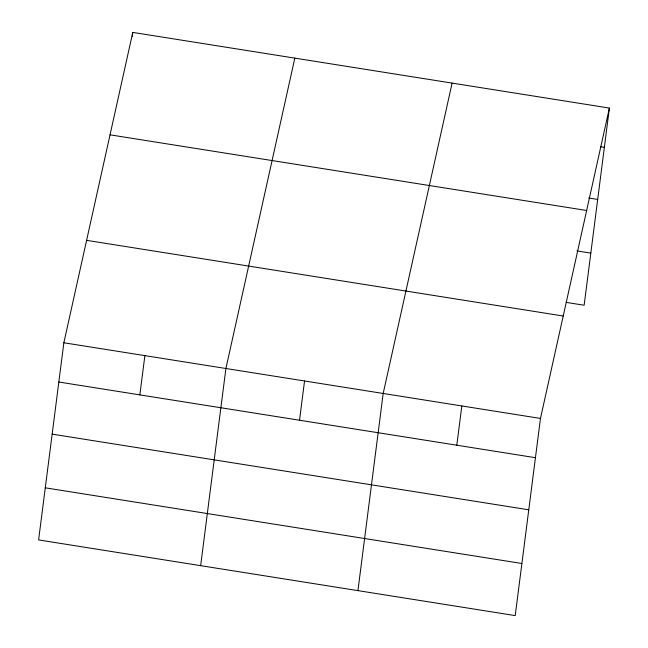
<?xml version="1.0" encoding="UTF-8"?>
<svg xmlns="http://www.w3.org/2000/svg" width="648" height="648" viewBox="0 0 648 648"><rect width="100%" height="100%" fill="white"/><g stroke="black" fill="none" stroke-linecap="round" stroke-linejoin="round"><path stroke-width="0.97" d="M63.86 342.768L38.605 539.93L515.217 615.6L540.473 418.438L609.395 108.07L132.783 32.4L63.86 342.768L540.473 418.438M132.281 36.329L132.783 32.4M139.855 394.891L144.885 355.631M200.653 565.655L225.909 368.493L294.832 58.126M299.522 420.236L304.552 380.984M357.931 590.628L383.187 393.466L452.11 83.098M456.8 445.208L461.83 405.956M609.395 108.07L584.14 305.232L566.222 302.389M600.38 146.699L604.365 147.331M588.732 198.013L597.691 199.438M110.038 134.825L586.651 210.495M576.874 250.914L590.814 253.125M86.605 240.343L563.217 316.022M58.83 382.02L535.442 457.699M52.156 434.136L528.768 509.806M45.279 487.823L521.891 563.493"/></g></svg>
